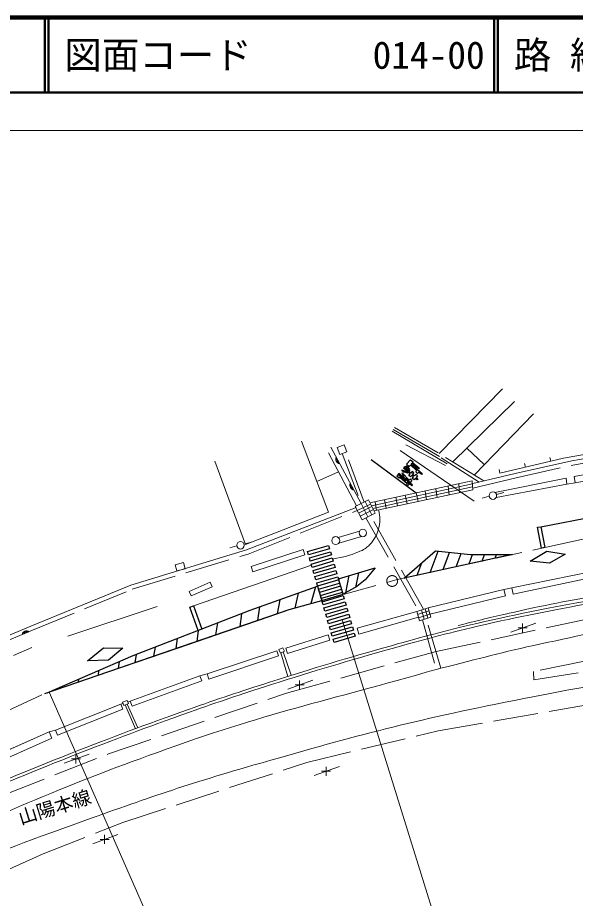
# Model space of a CAD drawing. Units: millimetres, scale not verified. Extents: x 40000 to 680000, y 20000 to 380000.
# Drawn here: x 114138 to 188590, y 262391 to 380000 of the extents above; entities that cross this region are included whole.
import ezdxf
from ezdxf.enums import TextEntityAlignment as Align

# ---------------------------------------------------------------- set-up
doc = ezdxf.new("R2010")
doc.units = ezdxf.units.MM
doc.header["$LTSCALE"] = 1000
doc.linetypes.add('CHAIN', pattern=[18.5, 12, -1.5, 3.5, -1.5])
doc.linetypes.add('DASHED', pattern=[7.5, 6, -1.5])
for name, color, linetype, lineweight in [('M-BMK', 2, 'CHAIN', 13), ('M-STR-HTXT', 7, 'Continuous', 13), ('M-STR-STRC', 7, 'Continuous', 25), ('M-STR-STRD', 7, 'Continuous', 25), ('M-TTL', 2, 'Continuous', 140), ('M-TTL-LINE', 7, 'Continuous', 50), ('M-WORK', 1, 'Continuous', 13)]:
    doc.layers.add(name, color=color, linetype=linetype, lineweight=lineweight)
doc.layers.add('M-TTL-TXT', color=7, linetype='Continuous')
doc.styles.add('ＭＳ ゴシック', font='')
doc.styles.get('ＭＳ ゴシック').set_extended_font_data('MS Gothic')

# ---------------------------------------------------------------- blocks, each defined once
blk = doc.blocks.new('plus')
at = {"color": 0, "linetype": 'Continuous', "lineweight": -2}
for p, q in [((-1.25, 0), (1.25, 0)), ((0, -1.25), (0, 1.25))]:
    blk.add_line(p, q, dxfattribs=at)

msp = doc.modelspace()

# ---------------------------------------------------------------- hatches: boundary and pattern name
at = {"layer": 'M-STR-STRD'}
h = msp.add_hatch(dxfattribs=at)
h.set_pattern_fill('USER', color=256, style=0, pattern_type=2)
h.set_pattern_definition([(70, (165757, 305167), (-1409.54, 513.03), [])])
h.paths.add_polyline_path([(165757, 305167), (169928, 308783), (174599, 308293), (180138, 308290)])

# ---------------------------------------------------------------- linework, layer by layer
at = {"layer": 'M-BMK'}
for p, q in [((164820, 304963), (191727, 310806)), ((150400, 300956), (164820, 304963)), ((106468, 284521), (117752, 289733))]:
    msp.add_line(p, q, dxfattribs=at)
msp.add_circle((164131, 304772), 721, dxfattribs=at)
at = {"layer": 'M-STR-HTXT'}
for p, q in [((101400, 364910), (297782, 364910)), ((175626, 241152), (157476, 299607)), ((143352, 232969), (118364, 289943))]:
    msp.add_line(p, q, dxfattribs=at)
at = {"layer": 'M-STR-STRC'}
for p, q in [((161318, 321000), (167343, 316535)), ((165720, 319953), (165672, 319896)), ((166350, 319849), (166197, 319977)), ((164816, 318721), (164900, 318977)), ((165084, 318496), (164816, 318721)), ((165943, 318102), (164900, 318977)), ((165029, 319130), (164932, 319015)), ((165901, 318202), (164932, 319015)), ((165776, 318503), (165029, 319130)), ((165414, 319590), (165734, 319321)), ((166087, 319359), (165414, 319590)), ((166421, 318223), (165484, 319205)), ((165776, 318503), (165484, 319205)), ((166543, 319067), (165681, 319790)), ((166071, 319206), (165734, 319321)), ((166294, 319471), (165835, 319857)), ((166254, 319734), (166100, 319862)), ((166639, 319182), (166409, 319375)), ((165149, 318573), (165084, 318496)), ((166144, 317737), (165149, 318573)), ((165943, 318102), (165901, 318202)), ((166025, 318294), (165932, 318518)), ((166319, 318113), (165932, 318518)), ((166128, 318207), (166025, 318294)), ((166080, 317660), (166144, 317737)), ((166233, 317532), (166080, 317660)), ((166867, 317587), (166128, 318207)), ((166192, 317893), (166150, 317993)), ((166394, 317723), (166192, 317893)), ((166394, 317723), (166233, 317532)), ((166555, 317915), (166319, 318113)), ((166550, 318376), (166421, 318223)), ((166780, 318183), (166550, 318376)), ((166780, 318183), (166555, 317915)), ((183982, 312023), (193718, 313897))]:
    msp.add_line(p, q, dxfattribs=at)
for points in [[(166571, 320968), (166057, 320356), (166402, 320066), (166563, 320258)], [(168056, 319004), (167673, 319326), (167513, 319134), (167283, 319327), (167444, 319519), (166563, 320258)], [(166571, 320968), (166916, 320679), (166852, 320603)], [(166755, 320488), (166659, 320373), (168153, 319119), (168056, 319004)], [(166852, 320603), (167733, 319863), (167636, 319748), (166755, 320488)], [(166825, 318471), (167002, 318681), (166772, 318874), (166596, 318664), (166366, 318856), (166543, 319067)], [(167505, 318814), (167275, 319007), (167099, 318796), (166869, 318989), (167046, 319200), (166816, 319393), (166639, 319182)], [(167505, 318814), (167328, 318604), (167558, 318411), (167462, 318296), (167232, 318489), (167055, 318278), (166825, 318471)], [(166867, 317587), (166771, 317472), (166150, 317993)]]:
    msp.add_lwpolyline(points, dxfattribs=at)
for points in [[(184085, 309147), (183554, 311942), (183982, 312023), (184513, 309228)], [(152839, 308694), (155653, 309515), (155779, 309083), (152965, 308262)], [(153083, 307858), (155897, 308679), (156023, 308247), (153209, 307426)], [(182545, 307422), (184766, 308735), (187236, 308376), (185141, 307156)], [(153327, 307023), (156141, 307844), (156267, 307412), (153453, 306591)], [(153571, 306188), (156385, 307009), (156511, 306577), (153697, 305756)], [(153815, 305352), (156629, 306173), (156755, 305741), (153941, 304921)], [(154059, 304517), (156873, 305338), (156999, 304906), (154185, 304085)], [(154303, 303682), (157117, 304503), (157243, 304071), (154429, 303250)], [(154547, 302847), (157361, 303668), (157487, 303236), (154673, 302415)], [(154790, 302011), (157605, 302832), (157731, 302400), (154917, 301579)], [(138243, 298177), (137143, 301279), (137633, 301453), (138732, 298350)], [(155034, 301176), (157849, 301997), (157975, 301565), (155161, 300744)], [(155278, 300341), (158093, 301162), (158219, 300730), (155405, 299909)], [(155522, 299506), (158337, 300326), (158463, 299894), (155649, 299074)], [(155766, 298670), (158581, 299491), (158707, 299059), (155892, 298238)], [(156010, 297835), (158825, 298656), (158951, 298224), (156136, 297403)], [(156254, 297000), (159069, 297821), (159195, 297389), (156380, 296568)], [(123462, 294100), (125601, 295850), (128176, 295824), (126257, 294180)]]:
    msp.add_lwpolyline(points, close=True, dxfattribs=at)
for centre, radius, start, end in [((165971, 319710), 350, 49.85366, 135.90414), ((165972, 319648), 250, 59.07857, 123.29328), ((165729, 319848), 75, 140, 230), ((166125, 319532), 330, 260.6951, 304.67883), ((166146, 319498), 150, 247.19841, 290.34306), ((166065, 319570), 250, 336.70672, 40.92143), ((166126, 319580), 350, 324.09586, 50.14634)]:
    msp.add_arc(centre, radius, start, end, dxfattribs=at)
at = {"layer": 'M-STR-STRD'}
for p, q in [((165757, 305167), (169928, 308783)), ((180138, 308290), (165757, 305167)), ((169928, 308783), (174599, 308293)), ((174599, 308293), (180138, 308290)), ((156952, 305068), (161880, 306548)), ((159646, 305877), (159219, 303925)), ((161880, 306548), (160525, 304932)), ((157592, 303027), (156952, 305068)), ((158355, 305489), (157905, 303200)), ((160525, 304932), (159420, 304036)), ((145177, 300863), (154185, 304085)), ((153903, 303984), (153291, 301759)), ((154185, 304085), (154790, 302011)), ((159420, 304036), (157592, 303027)), ((149119, 302273), (148791, 300403)), ((151593, 303158), (151129, 301158)), ((154746, 302163), (157592, 303027)), ((146415, 301306), (146154, 299496)), ((150400, 300956), (154746, 302163)), ((129556, 294812), (145177, 300863)), ((144006, 300409), (143781, 298680)), ((146551, 299632), (150400, 300956)), ((135416, 295805), (147323, 299898)), ((140825, 299177), (140542, 297567)), ((138243, 298177), (138048, 296709)), ((135424, 297085), (135276, 295757)), ((126196, 292635), (135416, 295805)), ((132511, 295956), (132296, 294732)), ((118061, 289839), (129556, 294812)), ((129945, 294962), (129777, 293866)), ((127684, 294002), (127570, 293108)), ((117752, 289733), (126196, 292635)), ((124952, 292820), (124870, 292180)), ((122251, 291651), (122214, 291267))]:
    msp.add_line(p, q, dxfattribs=at)
at = {"layer": 'M-STR-STRD', "color": 2}
msp.add_line((117752, 289733), (150400, 300956), dxfattribs=at)
at = {"layer": 'M-TTL'}
msp.add_line((680000, 380000), (40000, 380000), dxfattribs=at)
at = {"layer": 'M-TTL-LINE'}
for p, q in [((117750, 380000), (117750, 370000)), ((118250, 380000), (118250, 370000)), ((177750, 380000), (177750, 370000)), ((178250, 380000), (178250, 370000)), ((40000, 370000), (680000, 370000))]:
    msp.add_line(p, q, dxfattribs=at)
at = {"layer": 'M-WORK'}
for p, q in [((178871, 330428), (170423, 321780)), ((172230, 320668), (180482, 328755)), ((175066, 318923), (182999, 327098)), ((171487, 320415), (164123, 324761)), ((170440, 321381), (164275, 325020)), ((170288, 321864), (164428, 325278)), ((155653, 313963), (152018, 323439)), ((155947, 322644), (159990, 315107)), ((155630, 321867), (159363, 314788)), ((165223, 322197), (175074, 315442)), ((185297, 320786), (185183, 321273)), ((140478, 320789), (144559, 309624)), ((181911, 319988), (181796, 320475)), ((178524, 319191), (178409, 319678)), ((161171, 315214), (174816, 318134)), ((161366, 314830), (174843, 317733)), ((173015, 317749), (173113, 316547)), ((174816, 318134), (174899, 316925)), ((177819, 316607), (187369, 318501)), ((187441, 317689), (178008, 315912)), ((187369, 318501), (187441, 317689)), ((187441, 317689), (188578, 317901)), ((161550, 314468), (174871, 317338)), ((174899, 316925), (161720, 314135)), ((167343, 316535), (167584, 315377)), ((168519, 316786), (168739, 315621)), ((169978, 317099), (170151, 315920)), ((171601, 317446), (171729, 316254)), ((178061, 316301), (179018, 316574)), ((160521, 315377), (161435, 313598)), ((161848, 315359), (162053, 314206)), ((163120, 315631), (163344, 314479)), ((164609, 315950), (164848, 314797)), ((165881, 316222), (166125, 315068)), ((177082, 316086), (176168, 315823)), ((159472, 314177), (161264, 315031)), ((159647, 313833), (161429, 314707)), ((159843, 313448), (161633, 314306)), ((159990, 315107), (160887, 313319)), ((144559, 309624), (155653, 313963)), ((156940, 310586), (159766, 311404)), ((157005, 309818), (160022, 310732)), ((143395, 309461), (142482, 309199)), ((144375, 309676), (145331, 309949)), ((137633, 301453), (153362, 306903)), ((179041, 303645), (180110, 303854)), ((120834, 297419), (132772, 301360)), ((167528, 300319), (169019, 300770)), ((167666, 299866), (169171, 300344)), ((168422, 299667), (168053, 300908)), ((168553, 301059), (168916, 299817)), ((179964, 297937), (183310, 299157)), ((113580, 294830), (116025, 295871)), ((139448, 292380), (148720, 295460)), ((129159, 288721), (138478, 292130)), ((138478, 292130), (139448, 292380)), ((150198, 290314), (153544, 291533)), ((117752, 289733), (118061, 289839)), ((119198, 284866), (127928, 288332)), ((127928, 288332), (128180, 288432)), ((129159, 288721), (128868, 288605)), ((109564, 280718), (118354, 284622)), ((118354, 284622), (119198, 284866)), ((120349, 280431), (123696, 281650)), ((153737, 278795), (157083, 280014)), ((124174, 269693), (127521, 270913))]:
    msp.add_line(p, q, dxfattribs=at)
at = {"layer": 'M-WORK', "linetype": 'DASHED'}
for p, q in [((171260, 320195), (164689, 323626)), ((174094, 322495), (176431, 320329)), ((157455, 321777), (159990, 315107)), ((160391, 315311), (157938, 321970)), ((176350, 318133), (170288, 321864)), ((175745, 317987), (170440, 321381)), ((156956, 319351), (154088, 318042)), ((160630, 313189), (167686, 300796)), ((168336, 300993), (161247, 313503)), ((168182, 299594), (170026, 292964)), ((170652, 293121), (168687, 299748)), ((149600, 295319), (150659, 292192)), ((150200, 292032), (149293, 295187)), ((129854, 285051), (128492, 288227)), ((128761, 288335), (130174, 285166))]:
    msp.add_line(p, q, dxfattribs=at)
at = {"layer": 'M-WORK'}
for points in [[(200125, 323483), (186991, 321185), (178524, 319191)], [(174742, 317746), (180550, 319143), (188137, 320836), (196305, 322247), (202660, 323202)], [(115901, 298740), (129235, 304225), (144698, 308942), (159333, 314585)], [(115898, 298738), (100825, 292422), (100497, 292094), (79247, 281390), (67617, 276927)], [(116129, 298185), (101166, 291915), (100853, 291602), (79490, 280840), (67837, 276369)]]:
    msp.add_lwpolyline(points, dxfattribs=at)
for points in [[(156788, 322588), (157726, 322964), (158098, 322034), (157160, 321659)], [(188426, 318737), (198530, 320580), (198683, 319744), (188578, 317901)], [(159203, 314706), (160109, 312924), (161878, 313824), (160971, 315606)], [(145299, 306720), (152242, 308982), (152482, 308245), (145539, 305983)], [(135388, 306119), (136490, 306406), (136274, 307237), (135171, 306949)], [(190627, 306009), (180110, 303854), (180289, 303026), (190794, 305240)], [(137043, 303384), (139837, 304594), (140102, 303981), (137309, 302772)], [(168921, 301171), (179041, 303645), (179246, 302807), (169171, 300344)], [(167409, 300712), (168921, 301171), (169296, 299933), (167785, 299474)], [(167409, 300712), (159466, 298468), (159690, 297676), (167647, 299926)], [(149945, 295797), (155602, 297597), (155827, 296890), (150170, 295090)], [(139448, 292380), (148720, 295460), (148952, 294761), (139680, 291680)], [(149013, 295616), (149562, 295853), (149762, 295388), (149213, 295152)], [(129159, 288721), (138478, 292130), (138728, 291446), (129409, 288037)], [(119198, 284866), (127928, 288332), (128190, 287673), (119459, 284207)], [(128123, 288574), (128295, 288147), (128947, 288410), (128775, 288836)], [(109535, 280705), (118354, 284622), (118717, 283804), (109898, 279887)]]:
    msp.add_lwpolyline(points, close=True, dxfattribs=at)
at = {"layer": 'M-WORK', "linetype": 'DASHED'}
for points in [[(174883, 317163), (180686, 318559), (188254, 320247), (196400, 321655), (202749, 322609)], [(116129, 298185), (129437, 303660), (144894, 308374), (159472, 314177)], [(74688, 258840), (94774, 268943), (105117, 273411), (126261, 281679), (150044, 289806), (170027, 295364), (193247, 300325), (210838, 303175), (224277, 304899), (247110, 306376), (266776, 306974), (287397, 306442)], [(284840, 302359), (273911, 302922), (258431, 302828), (239034, 301538), (215908, 298700), (197144, 295534), (182978, 292696), (183048, 291594), (197637, 293798), (213750, 296308), (238705, 298395), (261128, 299146), (282612, 298419)], [(77929, 250525), (117551, 268324), (128180, 272520), (152737, 280541), (170292, 284763), (207655, 291272), (235061, 293910), (257015, 294755), (279355, 294227), (297544, 292995)]]:
    msp.add_lwpolyline(points, dxfattribs=at)
at = {"layer": 'M-WORK'}
for centre, radius in [((177579, 316169), 500), ((160221, 311192), 501), ((156604, 310171), 534), ((143893, 309544), 500)]:
    msp.add_circle(centre, radius, dxfattribs=at)
for centre, radius, start, end in [((157223, 321059), 625, 155.07506, 261.33526), ((157223, 321059), 500, 166.79554, 249.61478), ((159114, 317534), 625, 155.07506, 261.33526), ((159114, 317534), 500, 166.79554, 249.61478), ((115310, 297552), 567, 50.80704, 174.66206), ((115310, 297552), 453, 58.76643, 166.70267), ((115310, 297552), 340, 74.3918, 151.0773)]:
    msp.add_arc(centre, radius, start, end, dxfattribs=at)
for points, knots in [([(156190, 307676), (157828, 308060), (158365, 308111), (159662, 308665), (159916, 308773), (160078, 308802), (160308, 308956), (160762, 309263), (161020, 309455), (161361, 309884), (161944, 310617), (162200, 311134), (162382, 312052), (162545, 312871), (162503, 313282), (162372, 314189)], [0, 0, 0, 0, 1, 1, 1, 2, 2, 2, 3, 3, 3, 4, 4, 4, 5, 5, 5, 5]), ([(172927, 298824), (176448, 299718), (177393, 299932), (180268, 300584), (185422, 301750), (188345, 302242), (193544, 303187), (199351, 304243), (202595, 304905), (208437, 305743), (214500, 306614), (217913, 306994), (224011, 307573), (230037, 308145), (233424, 308356), (239467, 308699), (245197, 309023), (248413, 309091), (254150, 309238), (262493, 309452), (267171, 309536), (275517, 309426), (279341, 309375), (281480, 309220), (285297, 308980), (290254, 308669), (291879, 308480), (297962, 307854)], [0, 0, 0, 0, 1, 1, 1, 2, 2, 2, 3, 3, 3, 4, 4, 4, 5, 5, 5, 6, 6, 6, 7, 7, 7, 8, 8, 8, 9, 9, 9, 9]), ([(74126, 260282), (77192, 261893), (78006, 262300), (80511, 263555), (85145, 265877), (87804, 267049), (92504, 269235), (97399, 271511), (100115, 272843), (105060, 275008), (111310, 277745), (114839, 279219), (121186, 281722), (127297, 284131), (130751, 285405), (136937, 287613), (141138, 289113), (143515, 289885), (147761, 291253), (154076, 293287), (157647, 294323), (164028, 296135), (168451, 297391), (170944, 298047), (175420, 299095), (181453, 300507), (184875, 301113), (190963, 302264), (197461, 303494), (201114, 304128), (207652, 305128), (210817, 305612), (212599, 305830), (215779, 306209), (219130, 306608), (221013, 306787), (224373, 307101), (229595, 307588), (232522, 307851), (237754, 308204), (242525, 308526), (245206, 308582), (249987, 308721), (257759, 308946), (262116, 309109), (269891, 309002), (277133, 308903), (279542, 308782), (288420, 308291)], [0, 0, 0, 0, 1, 1, 1, 2, 2, 2, 3, 3, 3, 4, 4, 4, 5, 5, 5, 6, 6, 6, 7, 7, 7, 8, 8, 8, 9, 9, 9, 10, 10, 10, 11, 11, 11, 12, 12, 12, 13, 13, 13, 14, 14, 14, 15, 15, 15, 16, 16, 16, 16]), ([(74262, 259923), (77344, 261542), (78161, 261951), (80680, 263213), (85312, 265533), (87969, 266705), (92665, 268889), (97557, 271164), (100272, 272495), (105213, 274659), (111458, 277393), (114984, 278866), (121327, 281367), (127433, 283774), (130883, 285047), (137065, 287254), (141261, 288752), (143636, 289523), (147877, 290889), (154186, 292921), (157754, 293957), (164131, 295768), (168547, 297022), (171036, 297677), (175506, 298723), (181533, 300134), (184951, 300739), (191033, 301889), (197527, 303118), (201176, 303751), (207709, 304751), (210870, 305234), (212649, 305451), (215824, 305829), (219172, 306228), (221052, 306408), (224409, 306721), (229626, 307207), (232550, 307470), (237778, 307823), (242544, 308145), (245222, 308201), (249997, 308339), (257764, 308564), (262118, 308727), (269887, 308621), (277125, 308521), (279532, 308400), (288405, 307909)], [0, 0, 0, 0, 1, 1, 1, 2, 2, 2, 3, 3, 3, 4, 4, 4, 5, 5, 5, 6, 6, 6, 7, 7, 7, 8, 8, 8, 9, 9, 9, 10, 10, 10, 11, 11, 11, 12, 12, 12, 13, 13, 13, 14, 14, 14, 15, 15, 15, 16, 16, 16, 16]), ([(75584, 256535), (83737, 260748), (85947, 261844), (92685, 265050), (101818, 269397), (107061, 271565), (116379, 275499), (122716, 278174), (126327, 279534), (132792, 281885), (147052, 287071), (155438, 288790), (170026, 292964), (170268, 293034), (170407, 293060), (170652, 293121), (175855, 294411), (178742, 295259), (183987, 296374), (189614, 297569), (192754, 298322), (198434, 299235), (204697, 300242), (208219, 300744), (214524, 301440), (228630, 302996), (236565, 303640), (250738, 304372), (261488, 304927), (267536, 304816), (278297, 304512), (290259, 304175), (296950, 303544), (308858, 302354), (319585, 301283), (325570, 300392), (336205, 298625), (349496, 296417), (356913, 294866), (369933, 291401), (375767, 289848), (377745, 289345), (384803, 287179)], [0, 0, 0, 0, 1, 1, 1, 2, 2, 2, 3, 3, 3, 4, 4, 4, 5, 5, 5, 6, 6, 6, 7, 7, 7, 8, 8, 8, 9, 9, 9, 10, 10, 10, 11, 11, 11, 12, 12, 12, 13, 13, 13, 14, 14, 14, 14]), ([(76845, 253309), (88784, 258955), (92010, 260551), (101964, 264651), (109498, 267754), (113749, 269430), (121419, 272180), (130766, 275530), (136009, 277427), (145554, 280166), (158583, 283905), (165928, 285928), (179222, 288574), (192854, 291288), (200552, 292627), (214369, 294133), (228348, 295657), (236227, 296437), (250289, 296560), (267950, 296715), (277878, 296237), (295462, 294590), (316215, 292647), (327847, 291009), (348235, 286674), (361314, 283894), (368302, 280972), (381164, 277316), (381164, 277316), (381164, 277316), (381164, 277316)], [0, 0, 0, 0, 1, 1, 1, 2, 2, 2, 3, 3, 3, 4, 4, 4, 5, 5, 5, 6, 6, 6, 7, 7, 7, 8, 8, 8, 9, 9, 9, 10, 10, 10, 10])]:
    msp.add_open_spline(points, degree=3, knots=knots, dxfattribs=at)

# ---------------------------------------------------------------- block references
at = {"layer": 'M-WORK', "xscale": 480, "yscale": 480}
for p in [(181541, 298513), (151776, 290889), (121927, 281006), (155315, 279370), (125752, 270268)]:
    msp.add_blockref('plus', p, dxfattribs=at)

# ---------------------------------------------------------------- texts
at = {"layer": 'M-STR-HTXT', "style": 'ＭＳ ゴシック'}
msp.add_text('山陽本線', height=1833, rotation=17.146, dxfattribs=at).set_placement((114733, 271701), align=Align.BOTTOM_LEFT)
at = {"layer": 'M-TTL-TXT', "style": 'ＭＳ ゴシック'}
for s, p in [('図面コード', (120380, 375000)), ('014-00', (161521, 375000)), ('路 線 名', (180380, 375000))]:
    msp.add_text(s, height=3666, dxfattribs=at).set_placement(p, align=Align.MIDDLE_LEFT)

doc.saveas('drawing.dxf')
